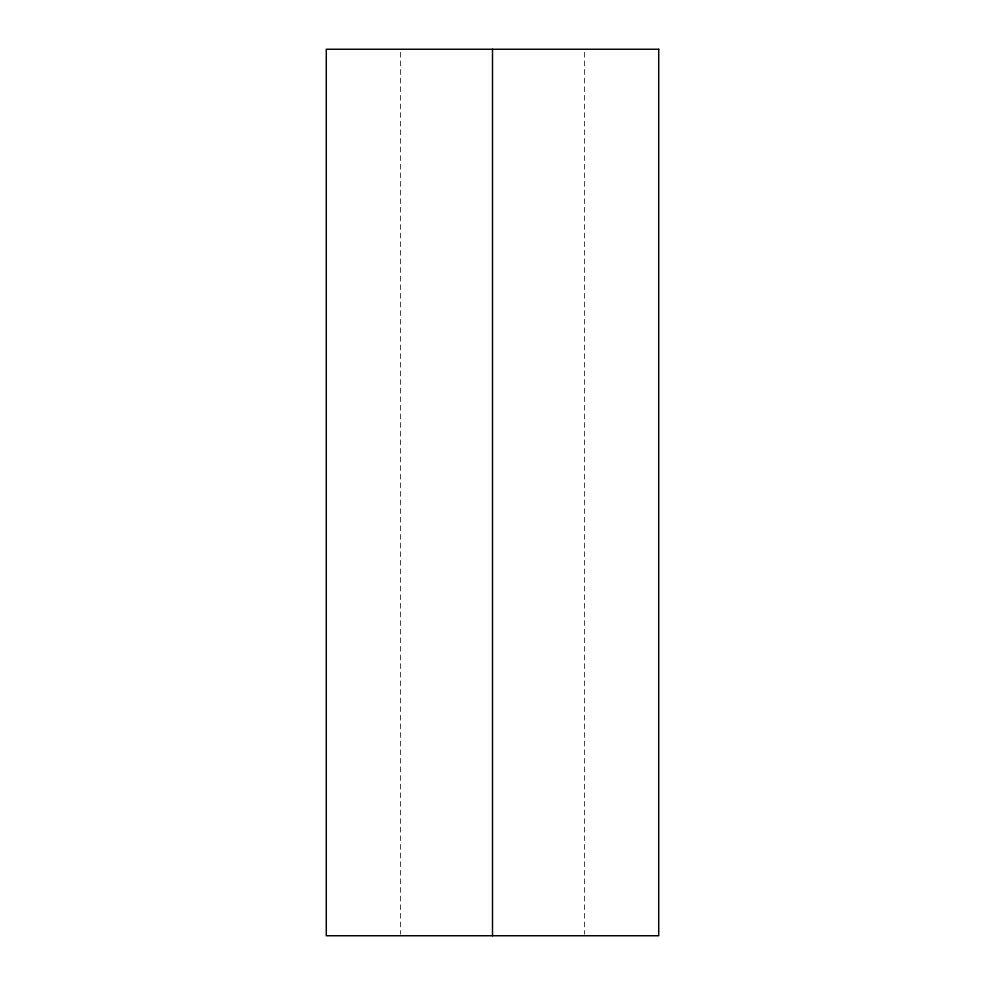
<?xml version="1.0" encoding="UTF-8"?>
<svg xmlns="http://www.w3.org/2000/svg" width="985" height="985" viewBox="0 0 985 985"><rect width="100%" height="100%" fill="white"/><g stroke="black" fill="none" stroke-linecap="round" stroke-linejoin="round"><path stroke-width="0.74" stroke-dasharray="4.92 3.69" d="M584.376 52.328L584.376 934.211M400.624 52.328L400.624 934.211"/><path stroke-width="1.48" d="M492.5 49.25L492.5 935.75M658.719 49.25L326.281 49.25L326.281 935.75L658.719 935.75L658.719 49.25"/></g></svg>
